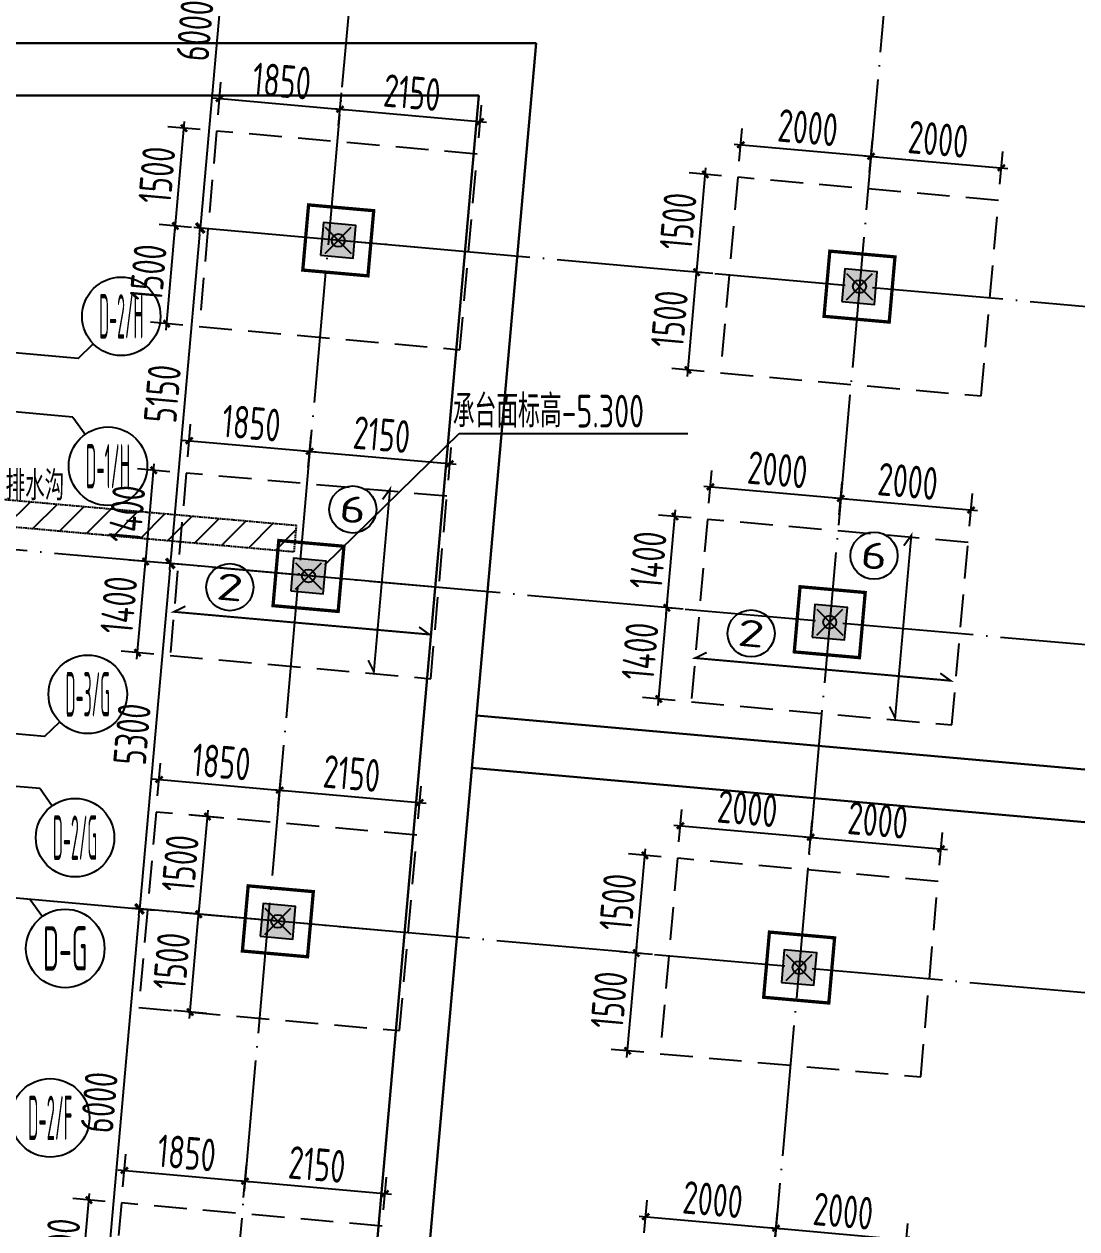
# Model space of a CAD drawing. Extents: x -57409 to 252654, y -8259 to 229119.
# Drawn here: x 146133 to 162228, y 59678 to 78095 of the extents above; entities that cross this region are included whole.
import ezdxf
from ezdxf.enums import TextEntityAlignment as Align

# ---------------------------------------------------------------- set-up
doc = ezdxf.new("R2010")
doc.units = 0
doc.header["$LTSCALE"] = 100
doc.header["$PDMODE"] = 35
doc.header["$PDSIZE"] = 200
for name, pattern in [('DASH', [0.35, 0.25, -0.1]), ('DASHED', [0.75, 0.5, -0.25]), ('DOTE', [2.42, 2, -0.2, 0.02, -0.2])]:
    doc.linetypes.add(name, pattern=pattern)
doc.layers.get('0').update_dxf_attribs({"linetype": 'CONTINUOUS'})
doc.layers.get('Defpoints').update_dxf_attribs({"linetype": 'CONTINUOUS'})
for name, color, linetype in [('B-TEXT', 3, 'CONTINUOUS'), ('codim', 7, 'CONTINUOUS'), ('COLU', 7, 'CONTINUOUS'), ('CT', 2, 'CONTINUOUS'), ('dote', 253, 'DOTE'), ('h填实-柱墙', 254, 'CONTINUOUS'), ('Z-AXIS', 3, 'CONTINUOUS'), ('Z-TEXT', 2, 'CONTINUOUS'), ('z柱下板带', 140, 'CONTINUOUS'), ('排水沟', 8, 'DASH'), ('板底钢筋', 24, 'CONTINUOUS')]:
    doc.layers.add(name, color=color, linetype=linetype)
doc.layers.add('重心计算', color=7, linetype='CONTINUOUS', plot=False)
doc.styles.add('_TCH_AXIS', font='tssdeng.shx', dxfattribs={"width": 0.7, "bigfont": 'tssdchn.shx'})
doc.styles.add('COMPLEX', font='tssdeng.shx', dxfattribs={"width": 0.7, "bigfont": 'tssdchn.shx'})
doc.styles.add('Jgcad-DIM', font='tssdeng.shx', dxfattribs={"width": 0.7, "bigfont": 'tssdchn.shx'})
doc.styles.get("Standard").update_dxf_attribs({"font": 'tssdeng.shx', "width": 0.7, "bigfont": 'tssdchn.shx'})
doc.styles.add('TSSD_Dimension', font='tssdeng.shx', dxfattribs={"width": 0.7})
doc.dimstyles.new('TSSD_100_100$0', dxfattribs={"dimtxt": 300, "dimasz": 100, "dimexe": 100, "dimexo": 250, "dimgap": 100, "dimtad": 1, "dimdec": 0, "dimzin": 0, "dimdsep": 46, "dimtxsty": 'TSSD_Dimension', "dimblk": '_tsdbk', "dimblk1": '_tsdbk', "dimblk2": '_tsdbk', "dimsah": 1, "dimcen": 0, "dimdle": 100, "dimclrt": 7, "dimadec": 0, "dimazin": 0, "dimtfac": 1, "dimtdec": 0, "dimtix": 1, "dimtmove": 2, "dimatfit": 3, "dimldrblk": '_tsdbk', "dimfxl": 1, "dimtolj": 1, "dimtzin": 0, "dimarcsym": 0})

# ---------------------------------------------------------------- blocks, each defined once
blk = doc.blocks.new('_AXISO')
blk.add_circle((0, 0), 0.5)
at = {"layer": 'B-TEXT', "style": 'COMPLEX', "width": 1.450893}
blk.add_attdef('A', text='', height=0.56, dxfattribs=at).set_placement((0.249375, -0.28), (0.749375, -0.28), align=Align.FIT)
blk = doc.blocks.new('_tsdbk')
blk.add_line((-1, 0), (0, 0))
at = {"const_width": 0.5}
blk.add_lwpolyline([(-0.7, -0.7), (0.7, 0.7)], dxfattribs=at)
blk = doc.blocks.new('*D430')
at = {"layer": 'Defpoints', "color": 0}
for p in [(153312, 80602), (148826, 74979), (153373, 74573)]:
    blk.add_point(p, dxfattribs=at)
at = {"layer": 'Z-AXIS', "color": 0, "lineweight": -2}
for p, q in [((149350, 80855), (148835, 75079)), ((153063, 80624), (149259, 80964)), ((153124, 74595), (148726, 74988))]:
    blk.add_line(p, q, dxfattribs=at)
at = {"layer": 'Z-AXIS', "color": 0, "lineweight": -2, "xscale": 100, "yscale": 100, "zscale": 100}
for p, rotation in [((149359, 80955), 84.9), ((148826, 74979), 264.9)]:
    blk.add_blockref('_tsdbk', p, dxfattribs=dict(at, rotation=rotation))
at = {"layer": 'Z-AXIS', "color": 7, "insert": (148744, 77998), "char_height": 500, "attachment_point": 5, "rotation": 84.9, "style": 'TSSD_Dimension'}
blk.add_mtext('\\A1;6000', dxfattribs=at)
blk = doc.blocks.new('*D431')
at = {"layer": 'Defpoints', "color": 0}
for p in [(153373, 74573), (148368, 69850), (153296, 69410)]:
    blk.add_point(p, dxfattribs=at)
at = {"layer": 'Z-AXIS', "color": 0, "lineweight": -2}
for p, q in [((153124, 74595), (148726, 74988)), ((148817, 74879), (148377, 69949)), ((153047, 69432), (148268, 69858))]:
    blk.add_line(p, q, dxfattribs=at)
at = {"layer": 'Z-AXIS', "color": 0, "lineweight": -2, "xscale": 100, "yscale": 100, "zscale": 100}
for p, rotation in [((148826, 74979), 84.9), ((148368, 69850), 264.9)]:
    blk.add_blockref('_tsdbk', p, dxfattribs=dict(at, rotation=rotation))
at = {"layer": 'Z-AXIS', "color": 7, "insert": (148248, 72445), "char_height": 500, "attachment_point": 5, "rotation": 84.9, "style": 'TSSD_Dimension'}
blk.add_mtext('\\A1;5150', dxfattribs=at)
blk = doc.blocks.new('*D432')
at = {"layer": 'Defpoints', "color": 0}
for p in [(153296, 69410), (147897, 64570), (152131, 64192)]:
    blk.add_point(p, dxfattribs=at)
at = {"layer": 'Z-AXIS', "color": 0, "lineweight": -2}
for p, q in [((153047, 69432), (148268, 69858)), ((148359, 69750), (147906, 64670)), ((151882, 64214), (147797, 64579))]:
    blk.add_line(p, q, dxfattribs=at)
at = {"layer": 'Z-AXIS', "color": 0, "lineweight": -2, "xscale": 100, "yscale": 100, "zscale": 100}
for p, rotation in [((148368, 69850), 84.9), ((147897, 64570), 264.9)]:
    blk.add_blockref('_tsdbk', p, dxfattribs=dict(at, rotation=rotation))
at = {"layer": 'Z-AXIS', "color": 7, "insert": (147784, 67241), "char_height": 500, "attachment_point": 5, "rotation": 84.9, "style": 'TSSD_Dimension'}
blk.add_mtext('\\A1;5300', dxfattribs=at)
blk = doc.blocks.new('*D433')
at = {"layer": 'Defpoints', "color": 0}
for p in [(152131, 64192), (147363, 58594), (151601, 58216)]:
    blk.add_point(p, dxfattribs=at)
at = {"layer": 'Z-AXIS', "color": 0, "lineweight": -2}
for p, q in [((147888, 64471), (147372, 58693)), ((151882, 64214), (147797, 64579)), ((151352, 58238), (147264, 58603))]:
    blk.add_line(p, q, dxfattribs=at)
at = {"layer": 'Z-AXIS', "color": 0, "lineweight": -2, "xscale": 100, "yscale": 100, "zscale": 100}
for p, rotation in [((147897, 64570), 84.9), ((147363, 58594), 264.9)]:
    blk.add_blockref('_tsdbk', p, dxfattribs=dict(at, rotation=rotation))
at = {"layer": 'Z-AXIS', "color": 7, "insert": (147281, 61613), "char_height": 500, "attachment_point": 5, "rotation": 84.9, "style": 'TSSD_Dimension'}
blk.add_mtext('\\A1;6000', dxfattribs=at)
blk = doc.blocks.new('_ArchTick')
at = {"color": 0, "linetype": 'ByBlock', "const_width": 0.4}
blk.add_lwpolyline([(-0.5, -0.5), (0.5, 0.5)], dxfattribs=at)
blk = doc.blocks.new('*D1323')
at = {"layer": 'codim', "color": 7, "lineweight": -2}
for p, q in [((155614, 59617), (155658, 60115)), ((157606, 59440), (157650, 59938))]:
    blk.add_line(p, q, dxfattribs=at)
at = {"layer": 'codim', "color": 0, "lineweight": -2}
blk.add_line((155536, 59875), (157728, 59680), dxfattribs=at)
at = {"layer": 'Defpoints', "color": 0}
for p in [(157628, 59689), (155592, 59368), (157584, 59191)]:
    blk.add_point(p, dxfattribs=at)
at = {"layer": 'codim', "color": 0, "lineweight": -2, "xscale": 100, "yscale": 100, "zscale": 100}
for p, rotation in [((155636, 59866), 174.9316457875886), ((157628, 59689), 354.9316457875886)]:
    blk.add_blockref('_ArchTick', p, dxfattribs=dict(at, rotation=rotation))
at = {"layer": 'codim', "color": 1, "insert": (156663, 60126), "char_height": 500, "attachment_point": 5, "rotation": 354.9316, "style": 'Jgcad-DIM'}
blk.add_mtext('\\A1;2000', dxfattribs=at)
blk = doc.blocks.new('*D1324')
at = {"layer": 'codim', "color": 7, "lineweight": -2}
for p, q in [((157606, 59440), (157650, 59938)), ((159598, 59263), (159642, 59761))]:
    blk.add_line(p, q, dxfattribs=at)
at = {"layer": 'codim', "color": 0, "lineweight": -2}
blk.add_line((157528, 59698), (159720, 59503), dxfattribs=at)
at = {"layer": 'Defpoints', "color": 0}
for p in [(159620, 59512), (157584, 59191), (159576, 59014)]:
    blk.add_point(p, dxfattribs=at)
at = {"layer": 'codim', "color": 0, "lineweight": -2, "xscale": 100, "yscale": 100, "zscale": 100}
for p, rotation in [((157628, 59689), 174.9316457875886), ((159620, 59512), 354.9316457875886)]:
    blk.add_blockref('_ArchTick', p, dxfattribs=dict(at, rotation=rotation))
at = {"layer": 'codim', "color": 1, "insert": (158655, 59949), "char_height": 500, "attachment_point": 5, "rotation": 354.9316, "style": 'Jgcad-DIM'}
blk.add_mtext('\\A1;2000', dxfattribs=at)
blk = doc.blocks.new('*D1326')
at = {"layer": 'codim', "color": 7, "lineweight": -2}
for p, q in [((147374, 60096), (146876, 60141)), ((147241, 58602), (146743, 58646))]:
    blk.add_line(p, q, dxfattribs=at)
at = {"layer": 'codim', "color": 0, "lineweight": -2}
blk.add_line((146984, 58525), (147134, 60218), dxfattribs=at)
at = {"layer": 'Defpoints', "color": 0}
for p in [(147125, 60119), (147623, 60074), (147490, 58580)]:
    blk.add_point(p, dxfattribs=at)
at = {"layer": 'codim', "color": 0, "lineweight": -2, "xscale": 100, "yscale": 100, "zscale": 100}
for p, rotation in [((147125, 60119), 84.93164578921419), ((146992, 58624), 264.9316457892142)]:
    blk.add_blockref('_ArchTick', p, dxfattribs=dict(at, rotation=rotation))
at = {"layer": 'codim', "color": 1, "insert": (146710, 59402), "char_height": 500, "attachment_point": 5, "rotation": 84.9316, "style": 'Jgcad-DIM'}
blk.add_mtext('\\A1;1500', dxfattribs=at)
blk = doc.blocks.new('*D1327')
at = {"layer": 'codim', "color": 7, "lineweight": -2}
for p, q in [((147645, 60323), (147689, 60821)), ((149488, 60160), (149532, 60658))]:
    blk.add_line(p, q, dxfattribs=at)
at = {"layer": 'codim', "color": 0, "lineweight": -2}
blk.add_line((147568, 60581), (149609, 60400), dxfattribs=at)
at = {"layer": 'Defpoints', "color": 0}
for p in [(149510, 60409), (147623, 60074), (149466, 59911)]:
    blk.add_point(p, dxfattribs=at)
at = {"layer": 'codim', "color": 0, "lineweight": -2, "xscale": 100, "yscale": 100, "zscale": 100}
for p, rotation in [((147667, 60572), 174.931645787589), ((149510, 60409), 354.931645787589)]:
    blk.add_blockref('_ArchTick', p, dxfattribs=dict(at, rotation=rotation))
at = {"layer": 'codim', "color": 1, "insert": (148619, 60839), "char_height": 500, "attachment_point": 5, "rotation": 354.9316, "style": 'Jgcad-DIM'}
blk.add_mtext('\\A1;1850', dxfattribs=at)
blk = doc.blocks.new('*D1328')
at = {"layer": 'codim', "color": 7, "lineweight": -2}
for p, q in [((149488, 60160), (149532, 60658)), ((151629, 59970), (151674, 60468))]:
    blk.add_line(p, q, dxfattribs=at)
at = {"layer": 'codim', "color": 0, "lineweight": -2}
blk.add_line((149410, 60418), (151751, 60210), dxfattribs=at)
at = {"layer": 'Defpoints', "color": 0}
for p in [(151651, 60219), (149466, 59911), (151607, 59721)]:
    blk.add_point(p, dxfattribs=at)
at = {"layer": 'codim', "color": 0, "lineweight": -2, "xscale": 100, "yscale": 100, "zscale": 100}
for p, rotation in [((149510, 60409), 174.931645787589), ((151651, 60219), 354.931645787589)]:
    blk.add_blockref('_ArchTick', p, dxfattribs=dict(at, rotation=rotation))
at = {"layer": 'codim', "color": 1, "insert": (150612, 60663), "char_height": 500, "attachment_point": 5, "rotation": 354.9316, "style": 'Jgcad-DIM'}
blk.add_mtext('\\A1;2150', dxfattribs=at)
blk = doc.blocks.new('*D1357')
at = {"layer": 'codim', "color": 7, "lineweight": -2}
for p, q in [((155740, 63872), (155242, 63916)), ((155608, 62378), (155110, 62422))]:
    blk.add_line(p, q, dxfattribs=at)
at = {"layer": 'codim', "color": 0, "lineweight": -2}
blk.add_line((155350, 62300), (155500, 63994), dxfattribs=at)
at = {"layer": 'Defpoints', "color": 0}
for p in [(155491, 63894), (155989, 63850), (155857, 62356)]:
    blk.add_point(p, dxfattribs=at)
at = {"layer": 'codim', "color": 0, "lineweight": -2, "xscale": 100, "yscale": 100, "zscale": 100}
for p, rotation in [((155491, 63894), 84.93164578921419), ((155359, 62400), 264.9316457892142)]:
    blk.add_blockref('_ArchTick', p, dxfattribs=dict(at, rotation=rotation))
at = {"layer": 'codim', "color": 1, "insert": (155076, 63178), "char_height": 500, "attachment_point": 5, "rotation": 84.9316, "style": 'Jgcad-DIM'}
blk.add_mtext('\\A1;1500', dxfattribs=at)
blk = doc.blocks.new('*D1358')
at = {"layer": 'codim', "color": 7, "lineweight": -2}
for p, q in [((155873, 65366), (155375, 65410)), ((155740, 63872), (155242, 63916))]:
    blk.add_line(p, q, dxfattribs=at)
at = {"layer": 'codim', "color": 0, "lineweight": -2}
blk.add_line((155482, 63795), (155633, 65488), dxfattribs=at)
at = {"layer": 'Defpoints', "color": 0}
for p in [(155624, 65388), (156122, 65344), (155989, 63850)]:
    blk.add_point(p, dxfattribs=at)
at = {"layer": 'codim', "color": 0, "lineweight": -2, "xscale": 100, "yscale": 100, "zscale": 100}
for p, rotation in [((155624, 65388), 84.93164578921419), ((155491, 63894), 264.9316457892142)]:
    blk.add_blockref('_ArchTick', p, dxfattribs=dict(at, rotation=rotation))
at = {"layer": 'codim', "color": 1, "insert": (155209, 64672), "char_height": 500, "attachment_point": 5, "rotation": 84.9316, "style": 'Jgcad-DIM'}
blk.add_mtext('\\A1;1500', dxfattribs=at)
blk = doc.blocks.new('*D1359')
at = {"layer": 'codim', "color": 7, "lineweight": -2}
for p, q in [((156144, 65593), (156188, 66091)), ((158136, 65416), (158180, 65915))]:
    blk.add_line(p, q, dxfattribs=at)
at = {"layer": 'codim', "color": 0, "lineweight": -2}
blk.add_line((156066, 65851), (158258, 65657), dxfattribs=at)
at = {"layer": 'Defpoints', "color": 0}
for p in [(158158, 65666), (156122, 65344), (158114, 65167)]:
    blk.add_point(p, dxfattribs=at)
at = {"layer": 'codim', "color": 0, "lineweight": -2, "xscale": 100, "yscale": 100, "zscale": 100}
for p, rotation in [((156166, 65842), 174.9316457875877), ((158158, 65666), 354.9316457875877)]:
    blk.add_blockref('_ArchTick', p, dxfattribs=dict(at, rotation=rotation))
at = {"layer": 'codim', "color": 1, "insert": (157193, 66102), "char_height": 500, "attachment_point": 5, "rotation": 354.9316, "style": 'Jgcad-DIM'}
blk.add_mtext('\\A1;2000', dxfattribs=at)
blk = doc.blocks.new('*D1360')
at = {"layer": 'codim', "color": 7, "lineweight": -2}
for p, q in [((158136, 65416), (158180, 65915)), ((160128, 65240), (160172, 65738))]:
    blk.add_line(p, q, dxfattribs=at)
at = {"layer": 'codim', "color": 0, "lineweight": -2}
blk.add_line((158058, 65674), (160250, 65480), dxfattribs=at)
at = {"layer": 'Defpoints', "color": 0}
for p in [(160150, 65489), (158114, 65167), (160106, 64991)]:
    blk.add_point(p, dxfattribs=at)
at = {"layer": 'codim', "color": 0, "lineweight": -2, "xscale": 100, "yscale": 100, "zscale": 100}
for p, rotation in [((158158, 65666), 174.9316457875877), ((160150, 65489), 354.9316457875877)]:
    blk.add_blockref('_ArchTick', p, dxfattribs=dict(at, rotation=rotation))
at = {"layer": 'codim', "color": 1, "insert": (159185, 65926), "char_height": 500, "attachment_point": 5, "rotation": 354.9316, "style": 'Jgcad-DIM'}
blk.add_mtext('\\A1;2000', dxfattribs=at)
blk = doc.blocks.new('*D1361')
at = {"layer": 'codim', "color": 7, "lineweight": -2}
for p, q in [((149052, 64465), (148554, 64509)), ((148920, 62971), (148422, 63015))]:
    blk.add_line(p, q, dxfattribs=at)
at = {"layer": 'codim', "color": 0, "lineweight": -2}
blk.add_line((148662, 62894), (148812, 64587), dxfattribs=at)
at = {"layer": 'Defpoints', "color": 0}
for p in [(148803, 64487), (149301, 64443), (149169, 62949)]:
    blk.add_point(p, dxfattribs=at)
at = {"layer": 'codim', "color": 0, "lineweight": -2, "xscale": 100, "yscale": 100, "zscale": 100}
for p, rotation in [((148803, 64487), 84.93164578921557), ((148671, 62993), 264.9316457892156)]:
    blk.add_blockref('_ArchTick', p, dxfattribs=dict(at, rotation=rotation))
at = {"layer": 'codim', "color": 1, "insert": (148388, 63771), "char_height": 500, "attachment_point": 5, "rotation": 84.9316, "style": 'Jgcad-DIM'}
blk.add_mtext('\\A1;1500', dxfattribs=at)
blk = doc.blocks.new('*D1362')
at = {"layer": 'codim', "color": 7, "lineweight": -2}
for p, q in [((149185, 65959), (148687, 66004)), ((149052, 64465), (148554, 64509))]:
    blk.add_line(p, q, dxfattribs=at)
at = {"layer": 'codim', "color": 0, "lineweight": -2}
blk.add_line((148795, 64388), (148945, 66081), dxfattribs=at)
at = {"layer": 'Defpoints', "color": 0}
for p in [(148936, 65981), (149434, 65937), (149301, 64443)]:
    blk.add_point(p, dxfattribs=at)
at = {"layer": 'codim', "color": 0, "lineweight": -2, "xscale": 100, "yscale": 100, "zscale": 100}
for p, rotation in [((148936, 65981), 84.93164578921557), ((148803, 64487), 264.9316457892156)]:
    blk.add_blockref('_ArchTick', p, dxfattribs=dict(at, rotation=rotation))
at = {"layer": 'codim', "color": 1, "insert": (148521, 65265), "char_height": 500, "attachment_point": 5, "rotation": 84.9316, "style": 'Jgcad-DIM'}
blk.add_mtext('\\A1;1500', dxfattribs=at)
blk = doc.blocks.new('*D1363')
at = {"layer": 'codim', "color": 7, "lineweight": -2}
for p, q in [((148175, 66300), (148219, 66798)), ((150018, 66137), (150062, 66635))]:
    blk.add_line(p, q, dxfattribs=at)
at = {"layer": 'codim', "color": 0, "lineweight": -2}
blk.add_line((148098, 66558), (150140, 66377), dxfattribs=at)
at = {"layer": 'Defpoints', "color": 0}
for p in [(150040, 66386), (148153, 66051), (149996, 65887)]:
    blk.add_point(p, dxfattribs=at)
at = {"layer": 'codim', "color": 0, "lineweight": -2, "xscale": 100, "yscale": 100, "zscale": 100}
for p, rotation in [((148197, 66549), 174.931645787589), ((150040, 66386), 354.931645787589)]:
    blk.add_blockref('_ArchTick', p, dxfattribs=dict(at, rotation=rotation))
at = {"layer": 'codim', "color": 1, "insert": (149149, 66816), "char_height": 500, "attachment_point": 5, "rotation": 354.9316, "style": 'Jgcad-DIM'}
blk.add_mtext('\\A1;1850', dxfattribs=at)
blk = doc.blocks.new('*D1364')
at = {"layer": 'codim', "color": 7, "lineweight": -2}
for p, q in [((150018, 66137), (150062, 66635)), ((152159, 65947), (152204, 66445))]:
    blk.add_line(p, q, dxfattribs=at)
at = {"layer": 'codim', "color": 0, "lineweight": -2}
blk.add_line((149940, 66394), (152281, 66187), dxfattribs=at)
at = {"layer": 'Defpoints', "color": 0}
for p in [(152182, 66196), (149996, 65887), (152137, 65698)]:
    blk.add_point(p, dxfattribs=at)
at = {"layer": 'codim', "color": 0, "lineweight": -2, "xscale": 100, "yscale": 100, "zscale": 100}
for p, rotation in [((150040, 66386), 174.931645787589), ((152182, 66196), 354.931645787589)]:
    blk.add_blockref('_ArchTick', p, dxfattribs=dict(at, rotation=rotation))
at = {"layer": 'codim', "color": 1, "insert": (151142, 66639), "char_height": 500, "attachment_point": 5, "rotation": 354.9316, "style": 'Jgcad-DIM'}
blk.add_mtext('\\A1;2150', dxfattribs=at)
blk = doc.blocks.new('*D1395')
at = {"layer": 'codim', "color": 0, "lineweight": -2}
blk.add_line((155827, 67679), (155968, 69273), dxfattribs=at)
at = {"layer": 'codim', "color": 7, "lineweight": -2}
for p, q in [((156208, 69151), (155710, 69196)), ((156085, 67757), (155587, 67801))]:
    blk.add_line(p, q, dxfattribs=at)
at = {"layer": 'Defpoints', "color": 0}
for p in [(155959, 69173), (156457, 69129), (156334, 67735)]:
    blk.add_point(p, dxfattribs=at)
at = {"layer": 'codim', "color": 0, "lineweight": -2, "xscale": 100, "yscale": 100, "zscale": 100}
for p, rotation in [((155959, 69173), 84.93164578921422), ((155836, 67779), 264.9316457892142)]:
    blk.add_blockref('_ArchTick', p, dxfattribs=dict(at, rotation=rotation))
at = {"layer": 'codim', "color": 1, "insert": (155549, 68507), "char_height": 500, "attachment_point": 5, "rotation": 84.9316, "style": 'Jgcad-DIM'}
blk.add_mtext('\\A1;1400', dxfattribs=at)
blk = doc.blocks.new('*D1396')
at = {"layer": 'codim', "color": 7, "lineweight": -2}
for p, q in [((156332, 70546), (155834, 70590)), ((156208, 69151), (155710, 69196))]:
    blk.add_line(p, q, dxfattribs=at)
at = {"layer": 'codim', "color": 0, "lineweight": -2}
blk.add_line((155951, 69074), (156092, 70668), dxfattribs=at)
at = {"layer": 'Defpoints', "color": 0}
for p in [(156083, 70568), (156581, 70524), (156457, 69129)]:
    blk.add_point(p, dxfattribs=at)
at = {"layer": 'codim', "color": 0, "lineweight": -2, "xscale": 100, "yscale": 100, "zscale": 100}
for p, rotation in [((156083, 70568), 84.93164578921422), ((155959, 69173), 264.9316457892142)]:
    blk.add_blockref('_ArchTick', p, dxfattribs=dict(at, rotation=rotation))
at = {"layer": 'codim', "color": 1, "insert": (155673, 69902), "char_height": 500, "attachment_point": 5, "rotation": 84.9316, "style": 'Jgcad-DIM'}
blk.add_mtext('\\A1;1400', dxfattribs=at)
blk = doc.blocks.new('*D1397')
at = {"layer": 'codim', "color": 7, "lineweight": -2}
for p, q in [((156603, 70773), (156647, 71271)), ((158595, 70596), (158640, 71094))]:
    blk.add_line(p, q, dxfattribs=at)
at = {"layer": 'codim', "color": 0, "lineweight": -2}
blk.add_line((156526, 71031), (158717, 70836), dxfattribs=at)
at = {"layer": 'Defpoints', "color": 0}
for p in [(158617, 70845), (156581, 70524), (158573, 70347)]:
    blk.add_point(p, dxfattribs=at)
at = {"layer": 'codim', "color": 0, "lineweight": -2, "xscale": 100, "yscale": 100, "zscale": 100}
for p, rotation in [((156625, 71022), 174.9316457875898), ((158617, 70845), 354.9316457875898)]:
    blk.add_blockref('_ArchTick', p, dxfattribs=dict(at, rotation=rotation))
at = {"layer": 'codim', "color": 1, "insert": (157652, 71282), "char_height": 500, "attachment_point": 5, "rotation": 354.9316, "style": 'Jgcad-DIM'}
blk.add_mtext('\\A1;2000', dxfattribs=at)
blk = doc.blocks.new('*D1398')
at = {"layer": 'codim', "color": 7, "lineweight": -2}
for p, q in [((158595, 70596), (158640, 71094)), ((160588, 70419), (160632, 70918))]:
    blk.add_line(p, q, dxfattribs=at)
at = {"layer": 'codim', "color": 0, "lineweight": -2}
blk.add_line((158518, 70854), (160709, 70660), dxfattribs=at)
at = {"layer": 'Defpoints', "color": 0}
for p in [(160610, 70668), (158573, 70347), (160565, 70170)]:
    blk.add_point(p, dxfattribs=at)
at = {"layer": 'codim', "color": 0, "lineweight": -2, "xscale": 100, "yscale": 100, "zscale": 100}
for p, rotation in [((158617, 70845), 174.9316457875898), ((160610, 70668), 354.9316457875898)]:
    blk.add_blockref('_ArchTick', p, dxfattribs=dict(at, rotation=rotation))
at = {"layer": 'codim', "color": 1, "insert": (159644, 71105), "char_height": 500, "attachment_point": 5, "rotation": 354.9316, "style": 'Jgcad-DIM'}
blk.add_mtext('\\A1;2000', dxfattribs=at)
blk = doc.blocks.new('*D1399')
at = {"layer": 'codim', "color": 7, "lineweight": -2}
for p, q in [((148240, 69858), (147742, 69902)), ((148116, 68464), (147618, 68508))]:
    blk.add_line(p, q, dxfattribs=at)
at = {"layer": 'codim', "color": 0, "lineweight": -2}
blk.add_line((147858, 68386), (148000, 69980), dxfattribs=at)
at = {"layer": 'Defpoints', "color": 0}
for p in [(147991, 69880), (148489, 69836), (148365, 68442)]:
    blk.add_point(p, dxfattribs=at)
at = {"layer": 'codim', "color": 0, "lineweight": -2, "xscale": 100, "yscale": 100, "zscale": 100}
for p, rotation in [((147991, 69880), 84.93164578921424), ((147867, 68486), 264.9316457892142)]:
    blk.add_blockref('_ArchTick', p, dxfattribs=dict(at, rotation=rotation))
at = {"layer": 'codim', "color": 1, "insert": (147580, 69214), "char_height": 500, "attachment_point": 5, "rotation": 84.9316, "style": 'Jgcad-DIM'}
blk.add_mtext('\\A1;1400', dxfattribs=at)
blk = doc.blocks.new('*D1400')
at = {"layer": 'codim', "color": 7, "lineweight": -2}
for p, q in [((148363, 71253), (147865, 71297)), ((148240, 69858), (147742, 69902))]:
    blk.add_line(p, q, dxfattribs=at)
at = {"layer": 'codim', "color": 0, "lineweight": -2}
blk.add_line((147982, 69781), (148123, 71374), dxfattribs=at)
at = {"layer": 'Defpoints', "color": 0}
for p in [(148114, 71275), (148612, 71231), (148489, 69836)]:
    blk.add_point(p, dxfattribs=at)
at = {"layer": 'codim', "color": 0, "lineweight": -2, "xscale": 100, "yscale": 100, "zscale": 100}
for p, rotation in [((148114, 71275), 84.93164578921424), ((147991, 69880), 264.9316457892142)]:
    blk.add_blockref('_ArchTick', p, dxfattribs=dict(at, rotation=rotation))
at = {"layer": 'codim', "color": 1, "insert": (147704, 70608), "char_height": 500, "attachment_point": 5, "rotation": 84.9316, "style": 'Jgcad-DIM'}
blk.add_mtext('\\A1;1400', dxfattribs=at)
blk = doc.blocks.new('*D1401')
at = {"layer": 'codim', "color": 7, "lineweight": -2}
for p, q in [((148634, 71480), (148679, 71978)), ((150477, 71316), (150521, 71814))]:
    blk.add_line(p, q, dxfattribs=at)
at = {"layer": 'codim', "color": 0, "lineweight": -2}
blk.add_line((148557, 71737), (150599, 71556), dxfattribs=at)
at = {"layer": 'Defpoints', "color": 0}
for p in [(150499, 71565), (148612, 71231), (150455, 71067)]:
    blk.add_point(p, dxfattribs=at)
at = {"layer": 'codim', "color": 0, "lineweight": -2, "xscale": 100, "yscale": 100, "zscale": 100}
for p, rotation in [((148657, 71729), 174.9316457875932), ((150499, 71565), 354.9316457875932)]:
    blk.add_blockref('_ArchTick', p, dxfattribs=dict(at, rotation=rotation))
at = {"layer": 'codim', "color": 1, "insert": (149609, 71996), "char_height": 500, "attachment_point": 5, "rotation": 354.9316, "style": 'Jgcad-DIM'}
blk.add_mtext('\\A1;1850', dxfattribs=at)
blk = doc.blocks.new('*D1402')
at = {"layer": 'codim', "color": 7, "lineweight": -2}
for p, q in [((150477, 71316), (150521, 71814)), ((152619, 71126), (152663, 71624))]:
    blk.add_line(p, q, dxfattribs=at)
at = {"layer": 'codim', "color": 0, "lineweight": -2}
blk.add_line((150400, 71574), (152741, 71366), dxfattribs=at)
at = {"layer": 'Defpoints', "color": 0}
for p in [(152641, 71375), (150455, 71067), (152597, 70877)]:
    blk.add_point(p, dxfattribs=at)
at = {"layer": 'codim', "color": 0, "lineweight": -2, "xscale": 100, "yscale": 100, "zscale": 100}
for p, rotation in [((150499, 71565), 174.9316457875932), ((152641, 71375), 354.9316457875932)]:
    blk.add_blockref('_ArchTick', p, dxfattribs=dict(at, rotation=rotation))
at = {"layer": 'codim', "color": 1, "insert": (151601, 71819), "char_height": 500, "attachment_point": 5, "rotation": 354.9316, "style": 'Jgcad-DIM'}
blk.add_mtext('\\A1;2150', dxfattribs=at)
blk = doc.blocks.new('*D1423')
at = {"layer": 'codim', "color": 7, "lineweight": -2}
for p, q in [((156663, 74281), (156165, 74325)), ((156531, 72787), (156033, 72831))]:
    blk.add_line(p, q, dxfattribs=at)
at = {"layer": 'codim', "color": 0, "lineweight": -2}
blk.add_line((156273, 72710), (156423, 74403), dxfattribs=at)
at = {"layer": 'Defpoints', "color": 0}
for p in [(156414, 74303), (156912, 74259), (156780, 72765)]:
    blk.add_point(p, dxfattribs=at)
at = {"layer": 'codim', "color": 0, "lineweight": -2, "xscale": 100, "yscale": 100, "zscale": 100}
for p, rotation in [((156414, 74303), 84.93164578921422), ((156282, 72809), 264.9316457892142)]:
    blk.add_blockref('_ArchTick', p, dxfattribs=dict(at, rotation=rotation))
at = {"layer": 'codim', "color": 1, "insert": (155999, 73587), "char_height": 500, "attachment_point": 5, "rotation": 84.9316, "style": 'Jgcad-DIM'}
blk.add_mtext('\\A1;1500', dxfattribs=at)
blk = doc.blocks.new('*D1424')
at = {"layer": 'codim', "color": 0, "lineweight": -2}
blk.add_line((156406, 74204), (156556, 75897), dxfattribs=at)
at = {"layer": 'codim', "color": 7, "lineweight": -2}
for p, q in [((156796, 75775), (156298, 75820)), ((156663, 74281), (156165, 74325))]:
    blk.add_line(p, q, dxfattribs=at)
at = {"layer": 'Defpoints', "color": 0}
for p in [(156547, 75797), (157045, 75753), (156912, 74259)]:
    blk.add_point(p, dxfattribs=at)
at = {"layer": 'codim', "color": 0, "lineweight": -2, "xscale": 100, "yscale": 100, "zscale": 100}
for p, rotation in [((156547, 75797), 84.93164578921422), ((156414, 74303), 264.9316457892142)]:
    blk.add_blockref('_ArchTick', p, dxfattribs=dict(at, rotation=rotation))
at = {"layer": 'codim', "color": 1, "insert": (156132, 75081), "char_height": 500, "attachment_point": 5, "rotation": 84.9316, "style": 'Jgcad-DIM'}
blk.add_mtext('\\A1;1500', dxfattribs=at)
blk = doc.blocks.new('*D1425')
at = {"layer": 'codim', "color": 7, "lineweight": -2}
for p, q in [((157067, 76002), (157111, 76500)), ((159059, 75826), (159103, 76324))]:
    blk.add_line(p, q, dxfattribs=at)
at = {"layer": 'codim', "color": 0, "lineweight": -2}
blk.add_line((156989, 76260), (159181, 76066), dxfattribs=at)
at = {"layer": 'Defpoints', "color": 0}
for p in [(159081, 76075), (157045, 75753), (159037, 75577)]:
    blk.add_point(p, dxfattribs=at)
at = {"layer": 'codim', "color": 0, "lineweight": -2, "xscale": 100, "yscale": 100, "zscale": 100}
for p, rotation in [((157089, 76251), 174.9316457875899), ((159081, 76075), 354.9316457875899)]:
    blk.add_blockref('_ArchTick', p, dxfattribs=dict(at, rotation=rotation))
at = {"layer": 'codim', "color": 1, "insert": (158116, 76512), "char_height": 500, "attachment_point": 5, "rotation": 354.9316, "style": 'Jgcad-DIM'}
blk.add_mtext('\\A1;2000', dxfattribs=at)
blk = doc.blocks.new('*D1426')
at = {"layer": 'codim', "color": 7, "lineweight": -2}
for p, q in [((159059, 75826), (159103, 76324)), ((161051, 75649), (161096, 76147))]:
    blk.add_line(p, q, dxfattribs=at)
at = {"layer": 'codim', "color": 0, "lineweight": -2}
blk.add_line((158982, 76083), (161173, 75889), dxfattribs=at)
at = {"layer": 'Defpoints', "color": 0}
for p in [(161073, 75898), (159037, 75577), (161029, 75400)]:
    blk.add_point(p, dxfattribs=at)
at = {"layer": 'codim', "color": 0, "lineweight": -2, "xscale": 100, "yscale": 100, "zscale": 100}
for p, rotation in [((159081, 76075), 174.9316457875899), ((161073, 75898), 354.9316457875899)]:
    blk.add_blockref('_ArchTick', p, dxfattribs=dict(at, rotation=rotation))
at = {"layer": 'codim', "color": 1, "insert": (160108, 76335), "char_height": 500, "attachment_point": 5, "rotation": 354.9316, "style": 'Jgcad-DIM'}
blk.add_mtext('\\A1;2000', dxfattribs=at)
blk = doc.blocks.new('*D1427')
at = {"layer": 'codim', "color": 7, "lineweight": -2}
for p, q in [((148695, 74988), (148197, 75032)), ((148562, 73494), (148064, 73538))]:
    blk.add_line(p, q, dxfattribs=at)
at = {"layer": 'codim', "color": 0, "lineweight": -2}
blk.add_line((148304, 73416), (148454, 75110), dxfattribs=at)
at = {"layer": 'Defpoints', "color": 0}
for p in [(148446, 75010), (148944, 74966), (148811, 73472)]:
    blk.add_point(p, dxfattribs=at)
at = {"layer": 'codim', "color": 0, "lineweight": -2, "xscale": 100, "yscale": 100, "zscale": 100}
for p, rotation in [((148446, 75010), 84.93164578921419), ((148313, 73516), 264.9316457892142)]:
    blk.add_blockref('_ArchTick', p, dxfattribs=dict(at, rotation=rotation))
at = {"layer": 'codim', "color": 1, "insert": (148031, 74294), "char_height": 500, "attachment_point": 5, "rotation": 84.9316, "style": 'Jgcad-DIM'}
blk.add_mtext('\\A1;1500', dxfattribs=at)
blk = doc.blocks.new('*D1428')
at = {"layer": 'codim', "color": 7, "lineweight": -2}
for p, q in [((148827, 76482), (148329, 76526)), ((148695, 74988), (148197, 75032))]:
    blk.add_line(p, q, dxfattribs=at)
at = {"layer": 'codim', "color": 0, "lineweight": -2}
blk.add_line((148437, 74910), (148587, 76604), dxfattribs=at)
at = {"layer": 'Defpoints', "color": 0}
for p in [(148578, 76504), (149076, 76460), (148944, 74966)]:
    blk.add_point(p, dxfattribs=at)
at = {"layer": 'codim', "color": 0, "lineweight": -2, "xscale": 100, "yscale": 100, "zscale": 100}
for p, rotation in [((148578, 76504), 84.93164578921419), ((148446, 75010), 264.9316457892142)]:
    blk.add_blockref('_ArchTick', p, dxfattribs=dict(at, rotation=rotation))
at = {"layer": 'codim', "color": 1, "insert": (148163, 75788), "char_height": 500, "attachment_point": 5, "rotation": 84.9316, "style": 'Jgcad-DIM'}
blk.add_mtext('\\A1;1500', dxfattribs=at)
blk = doc.blocks.new('*D1429')
at = {"layer": 'codim', "color": 7, "lineweight": -2}
for p, q in [((149098, 76709), (149142, 77207)), ((150941, 76546), (150985, 77044))]:
    blk.add_line(p, q, dxfattribs=at)
at = {"layer": 'codim', "color": 0, "lineweight": -2}
blk.add_line((149021, 76967), (151063, 76786), dxfattribs=at)
at = {"layer": 'Defpoints', "color": 0}
for p in [(150963, 76795), (149076, 76460), (150919, 76297)]:
    blk.add_point(p, dxfattribs=at)
at = {"layer": 'codim', "color": 0, "lineweight": -2, "xscale": 100, "yscale": 100, "zscale": 100}
for p, rotation in [((149120, 76958), 174.9316457875886), ((150963, 76795), 354.9316457875886)]:
    blk.add_blockref('_ArchTick', p, dxfattribs=dict(at, rotation=rotation))
at = {"layer": 'codim', "color": 1, "insert": (150073, 77225), "char_height": 500, "attachment_point": 5, "rotation": 354.9316, "style": 'Jgcad-DIM'}
blk.add_mtext('\\A1;1850', dxfattribs=at)
blk = doc.blocks.new('*D1430')
at = {"layer": 'codim', "color": 7, "lineweight": -2}
for p, q in [((150941, 76546), (150985, 77044)), ((153083, 76356), (153127, 76854))]:
    blk.add_line(p, q, dxfattribs=at)
at = {"layer": 'codim', "color": 0, "lineweight": -2}
blk.add_line((150864, 76803), (153204, 76596), dxfattribs=at)
at = {"layer": 'Defpoints', "color": 0}
for p in [(153105, 76605), (150919, 76297), (153061, 76107)]:
    blk.add_point(p, dxfattribs=at)
at = {"layer": 'codim', "color": 0, "lineweight": -2, "xscale": 100, "yscale": 100, "zscale": 100}
for p, rotation in [((150963, 76795), 174.9316457875886), ((153105, 76605), 354.9316457875886)]:
    blk.add_blockref('_ArchTick', p, dxfattribs=dict(at, rotation=rotation))
at = {"layer": 'codim', "color": 1, "insert": (152065, 77048), "char_height": 500, "attachment_point": 5, "rotation": 354.9316, "style": 'Jgcad-DIM'}
blk.add_mtext('\\A1;2150', dxfattribs=at)
blk = doc.blocks.new('后浇带现场')
at = {"color": 6, "lineweight": 30}
for points in [[(781539, 625070), (706851, 625070)], [(777111, 575147), (781539, 625070)], [(780665, 624270), (707583, 624270)], [(776314, 575218), (780665, 624270)], [(812307, 611982), (780627, 614792)], [(812236, 611185), (780557, 613995)]]:
    blk.add_lwpolyline(points, dxfattribs=at)

msp = doc.modelspace()

# ---------------------------------------------------------------- hatches: boundary and pattern name
at = {"layer": 'h填实-柱墙'}
for points in [[(150664.8, 74562.3), (151162.8, 74518.1), (151207, 75016.2), (150708.9, 75060.3)], [(158633.5, 73855.5), (159131.5, 73811.4), (159175.7, 74309.4), (158677.7, 74353.6)], [(150209.8, 69432.4), (150707.8, 69388.3), (150752, 69886.3), (150254, 69930.5)], [(158178.5, 68725.7), (158676.6, 68681.5), (158720.7, 69179.6), (158222.7, 69223.7)], [(149741.6, 64153.2), (150239.6, 64109), (150283.8, 64607), (149785.7, 64651.2)], [(157710.3, 63446.4), (158208.3, 63402.2), (158252.5, 63900.3), (157754.5, 63944.4)]]:
    msp.add_hatch(color=256, dxfattribs=at).paths.add_polyline_path(points)
at = {"layer": '排水沟'}
h = msp.add_hatch(dxfattribs=at)
h.set_pattern_fill('ANSI31', color=2, scale=100, style=0)
h.paths.add_polyline_path([(150298.1, 70428.5), (143325.5, 71046.9), (143290.2, 70648.5), (150262.8, 70030.1)])

# ---------------------------------------------------------------- linework, layer by layer
at = {"layer": 'COLU'}
for points in [[(150664.8, 74562.3), (151162.8, 74518.1), (151207, 75016.2), (150708.9, 75060.3)], [(158633.5, 73855.5), (159131.5, 73811.4), (159175.7, 74309.4), (158677.7, 74353.6)], [(150209.8, 69432.4), (150707.8, 69388.3), (150752, 69886.3), (150254, 69930.5)], [(158178.5, 68725.7), (158676.6, 68681.5), (158720.7, 69179.6), (158222.7, 69223.7)], [(149741.6, 64153.2), (150239.6, 64109), (150283.8, 64607), (149785.7, 64651.2)], [(157710.3, 63446.4), (158208.3, 63402.2), (158252.5, 63900.3), (157754.5, 63944.4)]]:
    msp.add_lwpolyline(points, close=True, dxfattribs=at)
at = {"layer": 'CT', "const_width": 50}
for points in [[(150393.7, 74335.4), (151389.7, 74247), (151478.1, 75243.1), (150482, 75331.5)], [(158362.4, 73628.6), (159358.5, 73540.3), (159446.8, 74536.4), (158450.7, 74624.7)], [(149938.7, 69205.5), (150934.8, 69117.2), (151023.1, 70113.2), (150027, 70201.6)], [(157907.4, 68498.7), (158903.5, 68410.4), (158991.8, 69406.5), (157995.7, 69494.8)], [(149470.5, 63926.2), (150466.5, 63837.9), (150554.9, 64834), (149558.8, 64922.3)], [(157439.2, 63219.5), (158435.3, 63131.1), (158523.6, 64127.2), (157527.5, 64215.6)]]:
    msp.add_lwpolyline(points, close=True, dxfattribs=at)
at = {"layer": 'dote', "ltscale": 10}
for p, q in [((160468.3, 91713.3), (154484.6, 24246.7)), ((151811.2, 86357.1), (146366.5, 24966.7)), ((221359.4, 68543.3), (150786.5, 74802.5)), ((220904.5, 63413.4), (143159.6, 70308.7)), ((220436.2, 58134.2), (142691.4, 65029.4))]:
    msp.add_line(p, q, dxfattribs=at)
at = {"layer": 'Z-AXIS'}
for p, q in [((146959.7, 72983.4), (145058, 73152.1)), ((146959.7, 72983.4), (147190, 73208.4)), ((146880.1, 72087), (144978.5, 72255.6)), ((146880.1, 72087), (147067.3, 71825)), ((146447.3, 67206.1), (146677.6, 67431.1)), ((146447.3, 67206.1), (144545.6, 67374.8)), ((146376.6, 66409.3), (144474.9, 66577.9)), ((146376.6, 66409.3), (146563.7, 66147.3)), ((146226.4, 64715.9), (144324.7, 64884.6)), ((146226.4, 64715.9), (146413.5, 64453.9))]:
    msp.add_line(p, q, dxfattribs=at)
at = {"layer": 'Z-TEXT'}
for p, q in [((150730.8, 69827.2), (152782.9, 71835.3)), ((152782.9, 71835.3), (156279.2, 71835.3))]:
    msp.add_line(p, q, dxfattribs=at)
at = {"layer": 'z柱下板带', "linetype": 'DASHED', "ltscale": 10}
for points in [[(148811.2, 73471.8), (152795.5, 73118.4), (153060.6, 76106.7), (149076.2, 76460.1)], [(156779.9, 72765), (160764.3, 72411.7), (161029.3, 75399.9), (157044.9, 75753.3)], [(147888, 63062.6), (151872.3, 62709.3), (152137.4, 65697.5), (148153, 66050.9)], [(155856.7, 62355.9), (159841.1, 62002.5), (160106.1, 64990.8), (156121.7, 65344.2)], [(147357.9, 57086.1), (151342.3, 56732.7), (151607.3, 59721), (147622.9, 60074.4)]]:
    msp.add_lwpolyline(points, close=True, dxfattribs=at)
at = {"layer": 'z柱下板带', "color": 181, "linetype": 'DASHED', "ltscale": 10}
for points in [[(148365, 68441.5), (152349.4, 68088.2), (152596.8, 70877.2), (148612.4, 71230.6)], [(156333.8, 67734.8), (160318.1, 67381.4), (160565.5, 70170.5), (156581.1, 70523.8)]]:
    msp.add_lwpolyline(points, close=True, dxfattribs=at)
at = {"layer": '排水沟', "color": 2}
msp.add_lwpolyline([(150298.1, 70428.5), (143325.5, 71046.9), (143290.2, 70648.5), (150262.8, 70030.1)], close=True, dxfattribs=at)
at = {"layer": '板底钢筋', "const_width": 30}
for points in [[(151395.3, 68370.8), (151480.2, 68196), (151727.7, 70986.2), (151613.4, 70829.1)], [(159364, 67664.1), (159448.9, 67489.2), (159696.4, 70279.5), (159582.1, 70122.3)], [(148599.3, 69196.1), (148424.4, 69111.3), (152328.2, 68765), (152171, 68879.4)], [(156568, 68489.4), (156393.2, 68404.5), (160296.9, 68058.3), (160139.7, 68172.6)]]:
    msp.add_lwpolyline(points, dxfattribs=at)
at = {"layer": '重心计算', "color": 5}
for p in [(150935.9, 74789.2), (150935.9, 74789.2), (158904.6, 74082.5), (158904.6, 74082.5), (150480.9, 69659.4), (150480.9, 69659.4), (158449.6, 68952.6), (158449.6, 68952.6), (150012.7, 64380.1), (150012.7, 64380.1), (157981.4, 63673.3), (157981.4, 63673.3)]:
    msp.add_point(p, dxfattribs=at)

# ---------------------------------------------------------------- block references
at = {"color": 3, "lineweight": 30}
msp.add_blockref('后浇带现场', (-627579.1, -547267.4), dxfattribs=at)
at = {"layer": 'Z-AXIS'}
ref = msp.add_blockref('_AXISO', (147619.1, 73627.7), dxfattribs=dict(at, xscale=1199.999999999998, yscale=1200, zscale=1200, rotation=359.9996457873818))
ref.add_attrib('A', 'D-2/H', dxfattribs={"color": 7, "height": 678.82, "rotation": 359.99965, "style": '_TCH_AXIS', "width": 0.257426}).set_placement((147279.7, 73288.3), (147958.6, 73288.3), align=Align.FIT)
ref = msp.add_blockref('_AXISO', (147416, 71336.7), dxfattribs=dict(at, xscale=1199.999999999998, yscale=1200, zscale=1200, rotation=359.9996457873818))
ref.add_attrib('A', 'D-1/H', dxfattribs={"color": 7, "height": 678.82, "rotation": 359.99965, "style": '_TCH_AXIS', "width": 0.257426}).set_placement((147076.5, 70997.3), (147755.4, 70997.3), align=Align.FIT)
ref = msp.add_blockref('_AXISO', (147106.8, 67850.4), dxfattribs=dict(at, xscale=1199.999999999998, yscale=1200, zscale=1200, rotation=359.9996457873818))
ref.add_attrib('A', 'D-3/G', dxfattribs={"color": 7, "height": 678.82, "rotation": 359.99965, "style": '_TCH_AXIS', "width": 0.254902}).set_placement((146767.3, 67511), (147446.2, 67511), align=Align.FIT)
ref = msp.add_blockref('_AXISO', (146912.4, 65659), dxfattribs=dict(at, xscale=1199.999999999998, yscale=1200, zscale=1200, rotation=359.9996457873818))
ref.add_attrib('A', 'D-2/G', dxfattribs={"color": 7, "height": 678.82, "rotation": 359.99965, "style": '_TCH_AXIS', "width": 0.254902}).set_placement((146573, 65319.6), (147251.8, 65319.6), align=Align.FIT)
ref = msp.add_blockref('_AXISO', (146762.2, 63965.6), dxfattribs=dict(at, xscale=1199.999999999998, yscale=1200, zscale=1200, rotation=359.9996457873818))
ref.add_attrib('A', 'D-G', dxfattribs={"color": 7, "height": 678.82, "rotation": 359.99965, "style": '_TCH_AXIS', "width": 0.419355}).set_placement((146422.8, 63626.2), (147101.6, 63626.2), align=Align.FIT)
ref = msp.add_blockref('_AXISO', (146532.5, 61375.8), dxfattribs=dict(at, xscale=1199.999999999998, yscale=1200, zscale=1200, rotation=359.9996457873818))
ref.add_attrib('A', 'D-2/F', dxfattribs={"color": 7, "height": 678.82, "rotation": 359.99965, "style": '_TCH_AXIS', "width": 0.26}).set_placement((146193.1, 61036.4), (146871.9, 61036.4), align=Align.FIT)
at = {"layer": 'Z-TEXT'}
ref = msp.add_blockref('_AXISO', (151158.3, 70676), dxfattribs=dict(at, xscale=720.0000000000068, yscale=720.0000000000007, zscale=720, rotation=354.931291574764))
ref.add_attrib('A', '6', dxfattribs={"layer": 'Z-AXIS', "color": 7, "height": 407.3, "rotation": 354.93129, "style": '_TCH_AXIS', "width": 2}).set_placement((150937.4, 70491.2), (151343.1, 70455.2), align=Align.FIT)
ref = msp.add_blockref('_AXISO', (159127, 69969.3), dxfattribs=dict(at, xscale=720.0000000000068, yscale=720.0000000000007, zscale=720, rotation=354.931291574764))
ref.add_attrib('A', '6', dxfattribs={"layer": 'Z-AXIS', "color": 7, "height": 407.3, "rotation": 354.93129, "style": '_TCH_AXIS', "width": 2}).set_placement((158906.1, 69784.4), (159311.8, 69748.4), align=Align.FIT)
ref = msp.add_blockref('_AXISO', (149278.9, 69487.6), dxfattribs=dict(at, xscale=720.0000000000068, yscale=720.0000000000007, zscale=720, rotation=354.931291574764))
ref.add_attrib('A', '2', dxfattribs={"layer": 'Z-AXIS', "color": 7, "height": 407.3, "rotation": 354.93129, "style": '_TCH_AXIS', "width": 1.857143}).set_placement((149058.1, 69302.7), (149463.8, 69266.7), align=Align.FIT)
ref = msp.add_blockref('_AXISO', (157247.7, 68780.8), dxfattribs=dict(at, xscale=720.0000000000068, yscale=720.0000000000007, zscale=720, rotation=354.931291574764))
ref.add_attrib('A', '2', dxfattribs={"layer": 'Z-AXIS', "color": 7, "height": 407.3, "rotation": 354.93129, "style": '_TCH_AXIS', "width": 1.857143}).set_placement((157026.8, 68596), (157432.5, 68560), align=Align.FIT)

# ---------------------------------------------------------------- texts
at = {"layer": 'Z-TEXT', "width": 0.7}
msp.add_text('承台面标高-5.300', height=500, dxfattribs=at).set_placement((152687.8, 71928.7))
at = {"layer": '排水沟', "color": 2, "width": 0.7}
msp.add_text('排水沟', height=450, dxfattribs=at).set_placement((146298.6, 70815.4), align=Align.CENTER)

# ---------------------------------------------------------------- dimensions: what is measured, and where the dimension line sits
at = {"layer": 'codim'}
for base, p1, p2, angle, picture, middle in [((150963.1, 76794.7), (149076.2, 76460.1), (150919, 76296.6), 354.93165, '*D1429', (150072.7, 77225)), ((153104.7, 76604.7), (150919, 76296.6), (153060.6, 76106.7), 354.93165, '*D1430', (152064.9, 77048.3)), ((159081.3, 76074.7), (157044.9, 75753.3), (159037.1, 75576.6), 354.93165, '*D1425', (158116.1, 76511.6)), ((161073.5, 75898), (159037.1, 75576.6), (161029.3, 75399.9), 354.93165, '*D1426', (160108.3, 76334.9)), ((148578.2, 76504.2), (148943.7, 74965.9), (149076.2, 76460.1), 84.93165, '*D1428', (148163.3, 75788.1)), ((156546.9, 75797.5), (156912.4, 74259.2), (157044.9, 75753.3), 84.93165, '*D1424', (156132, 75081.3)), ((148445.6, 75010.1), (148811.2, 73471.8), (148943.7, 74965.9), 84.93165, '*D1427', (148030.8, 74293.9)), ((156414.4, 74303.3), (156779.9, 72765), (156912.4, 74259.2), 84.93165, '*D1423', (155999.5, 73587.2)), ((150499.3, 71565.2), (148612.4, 71230.6), (150455.2, 71067.1), 354.93165, '*D1401', (149608.9, 71995.5)), ((152640.9, 71375.3), (150455.2, 71067.1), (152596.8, 70877.2), 354.93165, '*D1402', (151601.1, 71818.9)), ((158617.5, 70845.2), (156581.1, 70523.8), (158573.3, 70347.1), 354.93165, '*D1397', (157652.3, 71282.2)), ((160609.7, 70668.5), (158573.3, 70347.1), (160565.5, 70170.5), 354.93165, '*D1398', (159644.5, 71105.5)), ((148114.4, 71274.8), (148488.7, 69836.1), (148612.4, 71230.6), 84.93165, '*D1400', (147703.9, 70608.4)), ((156083.1, 70568), (156457.4, 69129.3), (156581.1, 70523.8), 84.93165, '*D1396', (155672.6, 69901.7)), ((147990.7, 69880.2), (148365, 68441.5), (148488.7, 69836.1), 84.93165, '*D1399', (147580.2, 69213.9)), ((155959.4, 69173.5), (156333.8, 67734.8), (156457.4, 69129.3), 84.93165, '*D1395', (155548.9, 68507.1)), ((150039.9, 66385.5), (148153, 66050.9), (149995.8, 65887.5), 354.93165, '*D1363', (149149.5, 66815.9)), ((152181.5, 66195.6), (149995.8, 65887.5), (152137.4, 65697.5), 354.93165, '*D1364', (151141.7, 66639.2)), ((158158.1, 65665.5), (156121.7, 65344.2), (158113.9, 65167.5), 354.93165, '*D1359', (157192.9, 66102.5)), ((160150.3, 65488.8), (158113.9, 65167.5), (160106.1, 64990.8), 354.93165, '*D1360', (159185.1, 65925.8)), ((148935.9, 65981.5), (149301.4, 64443.2), (149433.9, 65937.3), 84.93165, '*D1362', (148521, 65265.3)), ((155623.7, 65388.3), (155989.2, 63850), (156121.7, 65344.2), 84.93165, '*D1358', (155208.8, 64672.2)), ((148803.4, 64487.3), (149168.9, 62949), (149301.4, 64443.2), 84.93165, '*D1361', (148388.5, 63771.2)), ((155491.2, 63894.2), (155856.7, 62355.9), (155989.2, 63850), 84.93165, '*D1357', (155076.3, 63178.1)), ((149509.9, 60409), (147622.9, 60074.4), (149465.7, 59910.9), 354.93165, '*D1327', (148619.4, 60839.3)), ((151651.5, 60219), (149465.7, 59910.9), (151607.3, 59721), 354.93165, '*D1328', (150611.6, 60662.6)), ((157628, 59689), (155591.7, 59367.6), (157583.8, 59190.9), 354.93165, '*D1323', (156662.8, 60126)), ((159620.2, 59512.3), (157583.8, 59190.9), (159576, 59014.2), 354.93165, '*D1324', (158655, 59949.3)), ((147124.9, 60118.5), (147490.4, 58580.2), (147622.9, 60074.4), 84.93165, '*D1326', (146710, 59402.4))]:
    dim = msp.add_linear_dim(base=base, p1=p1, p2=p2, angle=angle, dimstyle='TSSD_100_100$0', override={"dimtxt": 500, "dimexe": 250, "dimtxsty": 'Jgcad-DIM', "dimblk": 'ArchTick', "dimblk1": 'ArchTick', "dimblk2": 'ArchTick', "dimclre": 7, "dimclrt": 1, "dimadec": 3}, dxfattribs=at)
    dim.commit()
    dim.dimension.update_dxf_attribs({"geometry": picture, "text_midpoint": middle})
at = {"layer": 'Z-AXIS'}
for base, p1, p2, picture, middle in [((148825.7, 74978.9), (153312.2, 80602), (153372.9, 74573.1), '*D430', (148743.7, 77998)), ((148367.9, 69849.5), (153372.9, 74573.1), (153295.7, 69409.7), '*D431', (148248.2, 72445.3)), ((147896.7, 64570.1), (153295.7, 69409.7), (152131.3, 64192.2), '*D432', (147783.7, 67240.9)), ((147363.3, 58593.9), (152131.3, 64192.2), (151601.2, 58215.7), '*D433', (147281.4, 61613.1))]:
    dim = msp.add_linear_dim(base=base, p1=p1, p2=p2, angle=84.9, dimstyle='TSSD_100_100$0', override={"dimtxt": 500}, dxfattribs=at)
    dim.commit()
    dim.dimension.update_dxf_attribs({"geometry": picture, "text_midpoint": middle})

doc.saveas('drawing.dxf')
